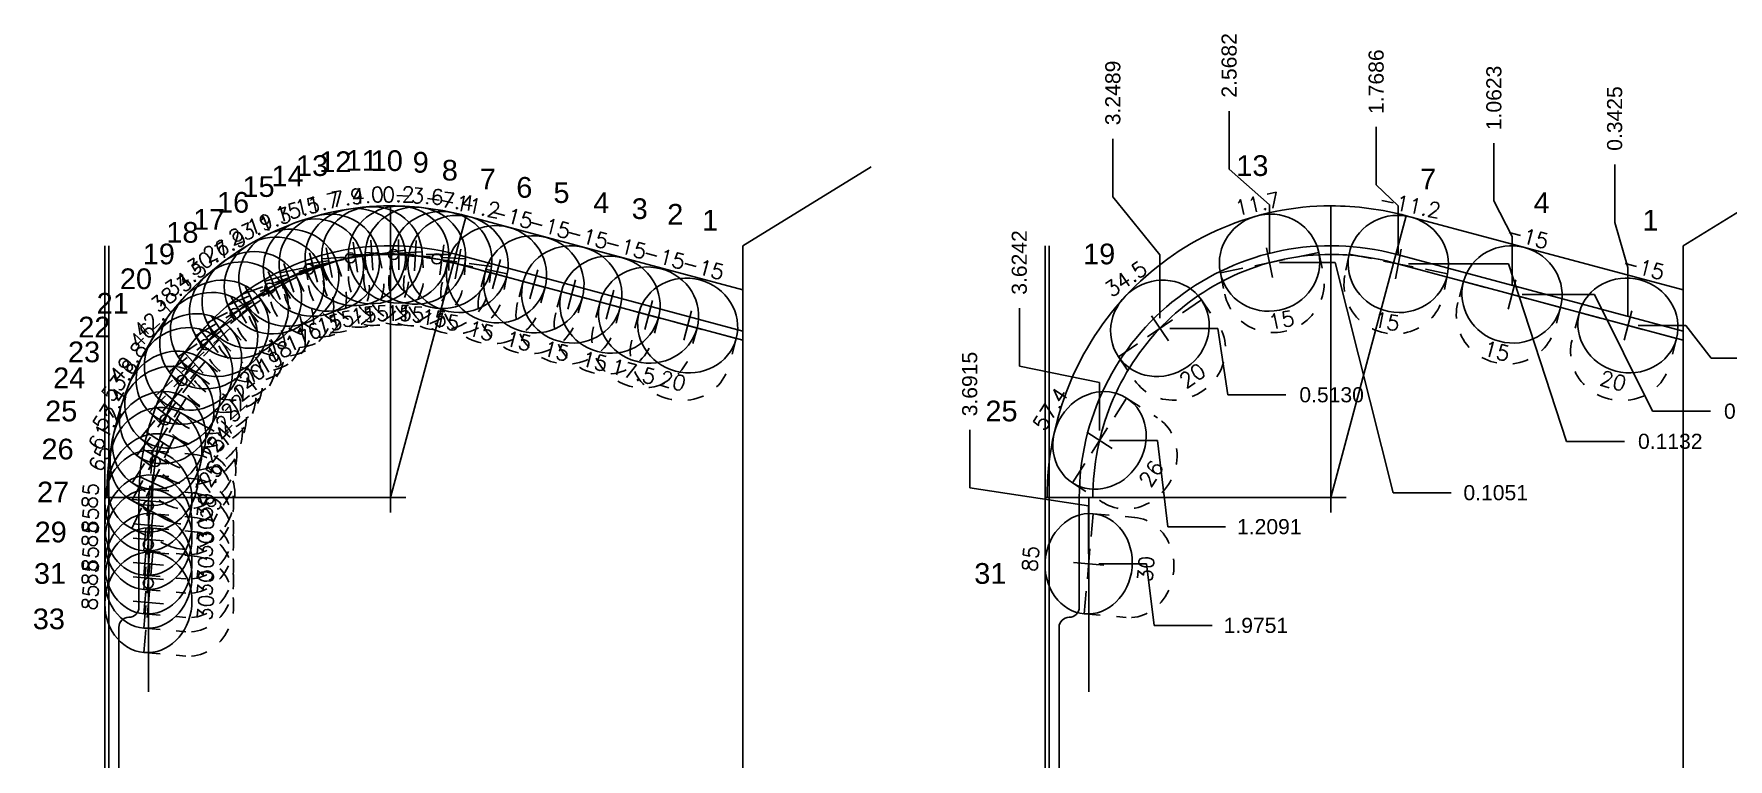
# Model space of a CAD drawing. Header units: inches. Extents: x 90.4 to 145.9, y -21.1 to -7.6.
# Drawn here: x 105.45 to 115.97, y -12.24 to -7.73 of the extents above; entities that cross this region are included whole.
import ezdxf
from ezdxf.enums import TextEntityAlignment as Align

# ---------------------------------------------------------------- set-up
doc = ezdxf.new("R2010")
doc.units = ezdxf.units.IN
doc.header["$MEASUREMENT"] = 0
doc.header["$PDMODE"] = 35
doc.linetypes.add('CENTER2', pattern=[1.125, 0.75, -0.125, 0.125, -0.125])
doc.linetypes.add('HIDDEN2', pattern=[0.1875, 0.125, -0.0625])
doc.layers.get('Defpoints').update_dxf_attribs({"color": 10})
for name, color, linetype, true_color in [('Blade_1', 30, 'Continuous', 0xff7f00), ('Blade_2', 7, 'Continuous', 0xcccc00), ('Blade_3', 7, 'Continuous', 0x00cc00), ('Blade_4', 7, 'Continuous', 0x00cccc), ('Blade_5', 7, 'Continuous', 0x0066cc), ('Blade_6', 7, 'Continuous', 0xc880f5)]:
    doc.layers.add(name, color=color, linetype=linetype, true_color=true_color)
for name, color, linetype in [('CLine', 5, 'CENTER2'), ('Dims', 4, 'Continuous'), ('Title Block', 7, 'Continuous')]:
    doc.layers.add(name, color=color, linetype=linetype)
doc.styles.add('RomanS', font='romans')
doc.styles.get("Standard").update_dxf_attribs({"font": 'arial.ttf'})
doc.dimstyles.get("Standard").update_dxf_attribs({"dimtxt": 0.09375, "dimasz": 0.18, "dimexe": 0.18, "dimexo": 0.0625, "dimgap": 0.09, "dimtad": 0, "dimtih": 1, "dimtoh": 1, "dimdec": 4, "dimzin": 0, "dimdsep": 46, "dimtxsty": 'Standard', "dimcen": 0.09, "dimadec": 4, "dimazin": 0, "dimtfac": 1, "dimtdec": 4, "dimtofl": 0, "dimtmove": 0, "dimatfit": 3, "dimfxl": 1, "dimtolj": 1, "dimtzin": 0, "dimarcsym": 0})

# ---------------------------------------------------------------- blocks, each defined once
blk = doc.blocks.new('*D39')
at = {"layer": 'Defpoints', "color": 0, "transparency": 16777216}
for p in [(115.694, -9.047), (115.351, -9.542), (116.229, -9.746)]:
    blk.add_point(p, dxfattribs=at)
at = {"layer": 'Dims', "color": 0, "lineweight": -2, "transparency": 16777216}
for p, q in [((115.414, -9.542), (115.711, -9.542)), ((115.711, -9.542), (115.869, -9.746)), ((115.869, -9.746), (116.229, -9.746))]:
    blk.add_line(p, q, dxfattribs=at)
at = {"layer": 'Dims', "color": 0, "transparency": 16777216, "insert": (116.514, -9.746), "char_height": 0.0938, "attachment_point": 5}
blk.add_mtext('\\A1;0.4953', dxfattribs=at)
blk = doc.blocks.new('*D40')
at = {"layer": 'Defpoints', "color": 0, "transparency": 16777216}
for p in [(115.694, -9.047), (114.632, -9.349), (115.863, -10.075)]:
    blk.add_point(p, dxfattribs=at)
at = {"layer": 'Dims', "color": 0, "lineweight": -2, "transparency": 16777216}
for p, q in [((114.694, -9.349), (115.143, -9.349)), ((115.143, -9.349), (115.503, -10.075)), ((115.503, -10.075), (115.863, -10.075))]:
    blk.add_line(p, q, dxfattribs=at)
at = {"layer": 'Dims', "color": 0, "transparency": 16777216, "insert": (116.148, -10.075), "char_height": 0.0938, "attachment_point": 5}
blk.add_mtext('\\A1;0.3025', dxfattribs=at)
blk = doc.blocks.new('*D41')
at = {"layer": 'Defpoints', "color": 0, "transparency": 16777216}
for p in [(115.694, -9.047), (113.925, -9.16), (115.33, -10.262)]:
    blk.add_point(p, dxfattribs=at)
at = {"layer": 'Dims', "color": 0, "lineweight": -2, "transparency": 16777216}
for p, q in [((113.988, -9.16), (114.61, -9.16)), ((114.61, -9.16), (114.97, -10.262)), ((114.97, -10.262), (115.33, -10.262))]:
    blk.add_line(p, q, dxfattribs=at)
at = {"layer": 'Dims', "color": 0, "transparency": 16777216, "insert": (115.614, -10.262), "char_height": 0.0938, "attachment_point": 5}
blk.add_mtext('\\A1;0.1132', dxfattribs=at)
blk = doc.blocks.new('*D42')
at = {"layer": 'Defpoints', "color": 0, "transparency": 16777216}
for p in [(115.269, -8.542), (115.694, -9.047), (115.351, -9.542)]:
    blk.add_point(p, dxfattribs=at)
at = {"layer": 'Dims', "color": 0, "lineweight": -2, "transparency": 16777216}
for p, q in [((115.269, -8.902), (115.269, -8.542)), ((115.351, -9.182), (115.269, -8.902)), ((115.351, -9.48), (115.351, -9.182))]:
    blk.add_line(p, q, dxfattribs=at)
at = {"layer": 'Dims', "color": 0, "transparency": 16777216, "insert": (115.269, -8.257), "char_height": 0.0938, "attachment_point": 5, "rotation": 90}
blk.add_mtext('\\A1;0.3425', dxfattribs=at)
blk = doc.blocks.new('*D43')
at = {"layer": 'Defpoints', "color": 0, "transparency": 16777216}
for p in [(114.519, -8.409), (115.694, -9.047), (114.632, -9.349)]:
    blk.add_point(p, dxfattribs=at)
at = {"layer": 'Dims', "color": 0, "lineweight": -2, "transparency": 16777216}
for p, q in [((114.519, -8.769), (114.519, -8.409)), ((114.632, -8.989), (114.519, -8.769)), ((114.632, -9.287), (114.632, -8.989))]:
    blk.add_line(p, q, dxfattribs=at)
at = {"layer": 'Dims', "color": 0, "transparency": 16777216, "insert": (114.519, -8.129), "char_height": 0.0938, "attachment_point": 5, "rotation": 90}
blk.add_mtext('\\A1;1.0623', dxfattribs=at)
blk = doc.blocks.new('*D44')
at = {"layer": 'Defpoints', "color": 0, "transparency": 16777216}
for p in [(113.788, -8.308), (115.694, -9.047), (113.925, -9.16)]:
    blk.add_point(p, dxfattribs=at)
at = {"layer": 'Dims', "color": 0, "lineweight": -2, "transparency": 16777216}
for p, q in [((113.788, -8.668), (113.788, -8.308)), ((113.925, -8.8), (113.788, -8.668)), ((113.925, -9.098), (113.925, -8.8))]:
    blk.add_line(p, q, dxfattribs=at)
at = {"layer": 'Dims', "color": 0, "transparency": 16777216, "insert": (113.788, -8.028), "char_height": 0.0938, "attachment_point": 5, "rotation": 90}
blk.add_mtext('\\A1;1.7686', dxfattribs=at)
blk = doc.blocks.new('*D49')
at = {"layer": 'Defpoints', "color": 0, "transparency": 16777216}
for p in [(112.875, -8.211), (115.694, -9.047), (113.126, -9.152)]:
    blk.add_point(p, dxfattribs=at)
at = {"layer": 'Dims', "color": 0, "lineweight": -2, "transparency": 16777216}
for p, q in [((112.875, -8.571), (112.875, -8.211)), ((113.126, -8.792), (112.875, -8.571)), ((113.126, -9.09), (113.126, -8.792))]:
    blk.add_line(p, q, dxfattribs=at)
at = {"layer": 'Dims', "color": 0, "transparency": 16777216, "insert": (112.875, -7.927), "char_height": 0.0938, "attachment_point": 5, "rotation": 90}
blk.add_mtext('\\A1;2.5682', dxfattribs=at)
blk = doc.blocks.new('*D50')
at = {"layer": 'Defpoints', "color": 0, "transparency": 16777216}
for p in [(115.694, -9.047), (113.126, -9.152), (114.254, -10.581)]:
    blk.add_point(p, dxfattribs=at)
at = {"layer": 'Dims', "color": 0, "lineweight": -2, "transparency": 16777216}
for p, q in [((113.188, -9.152), (113.534, -9.152)), ((113.534, -9.152), (113.894, -10.581)), ((113.894, -10.581), (114.254, -10.581))]:
    blk.add_line(p, q, dxfattribs=at)
at = {"layer": 'Dims', "color": 0, "transparency": 16777216, "insert": (114.53, -10.581), "char_height": 0.0938, "attachment_point": 5}
blk.add_mtext('\\A1;0.1051', dxfattribs=at)
blk = doc.blocks.new('*D54')
at = {"layer": 'Defpoints', "color": 0, "transparency": 16777216}
for p in [(112.153, -8.383), (115.694, -9.047), (112.445, -9.56)]:
    blk.add_point(p, dxfattribs=at)
at = {"layer": 'Dims', "color": 0, "lineweight": -2, "transparency": 16777216}
for p, q in [((112.153, -8.743), (112.153, -8.383)), ((112.445, -9.103), (112.153, -8.743)), ((112.445, -9.497), (112.445, -9.103))]:
    blk.add_line(p, q, dxfattribs=at)
at = {"layer": 'Dims', "color": 0, "transparency": 16777216, "insert": (112.153, -8.098), "char_height": 0.0938, "attachment_point": 5, "rotation": 90}
blk.add_mtext('\\A1;3.2489', dxfattribs=at)
blk = doc.blocks.new('*D55')
at = {"layer": 'Defpoints', "color": 0, "transparency": 16777216}
for p in [(115.694, -9.047), (112.445, -9.56), (113.226, -9.973)]:
    blk.add_point(p, dxfattribs=at)
at = {"layer": 'Dims', "color": 0, "lineweight": -2, "transparency": 16777216}
for p, q in [((112.507, -9.56), (112.805, -9.56)), ((112.805, -9.56), (112.866, -9.973)), ((112.866, -9.973), (113.226, -9.973))]:
    blk.add_line(p, q, dxfattribs=at)
at = {"layer": 'Dims', "color": 0, "transparency": 16777216, "insert": (113.511, -9.973), "char_height": 0.0938, "attachment_point": 5}
blk.add_mtext('\\A1;0.5130', dxfattribs=at)
blk = doc.blocks.new('*D60')
at = {"layer": 'Defpoints', "color": 0, "transparency": 16777216}
for p in [(115.694, -9.047), (111.572, -9.435), (112.07, -10.256)]:
    blk.add_point(p, dxfattribs=at)
at = {"layer": 'Dims', "color": 0, "lineweight": -2, "transparency": 16777216}
for p, q in [((111.572, -9.795), (111.572, -9.435)), ((112.07, -9.896), (111.572, -9.795)), ((112.07, -10.194), (112.07, -9.896))]:
    blk.add_line(p, q, dxfattribs=at)
at = {"layer": 'Dims', "color": 0, "transparency": 16777216, "insert": (111.572, -9.151), "char_height": 0.0938, "attachment_point": 5, "rotation": 90}
blk.add_mtext('\\A1;3.6242', dxfattribs=at)
blk = doc.blocks.new('*D61')
at = {"layer": 'Defpoints', "color": 0, "transparency": 16777216}
for p in [(115.694, -9.047), (112.07, -10.256), (112.853, -10.792)]:
    blk.add_point(p, dxfattribs=at)
at = {"layer": 'Dims', "color": 0, "lineweight": -2, "transparency": 16777216}
for p, q in [((112.132, -10.256), (112.43, -10.256)), ((112.43, -10.256), (112.493, -10.792)), ((112.493, -10.792), (112.853, -10.792))]:
    blk.add_line(p, q, dxfattribs=at)
at = {"layer": 'Dims', "color": 0, "transparency": 16777216, "insert": (113.124, -10.792), "char_height": 0.0938, "attachment_point": 5}
blk.add_mtext('\\A1;1.2091', dxfattribs=at)
blk = doc.blocks.new('*D63')
at = {"layer": 'Defpoints', "color": 0, "transparency": 16777216}
for p in [(115.694, -9.047), (111.264, -10.191), (112.002, -11.022)]:
    blk.add_point(p, dxfattribs=at)
at = {"layer": 'Dims', "color": 0, "lineweight": -2, "transparency": 16777216}
for p, q in [((111.264, -10.551), (111.264, -10.191)), ((112.002, -10.662), (111.264, -10.551)), ((112.002, -10.96), (112.002, -10.662))]:
    blk.add_line(p, q, dxfattribs=at)
at = {"layer": 'Dims', "color": 0, "transparency": 16777216, "insert": (111.264, -9.906), "char_height": 0.0938, "attachment_point": 5, "rotation": 90}
blk.add_mtext('\\A1;3.6915', dxfattribs=at)
blk = doc.blocks.new('*D64')
at = {"layer": 'Defpoints', "color": 0, "transparency": 16777216}
for p in [(115.694, -9.047), (112.002, -11.022), (112.77, -11.405)]:
    blk.add_point(p, dxfattribs=at)
at = {"layer": 'Dims', "color": 0, "lineweight": -2, "transparency": 16777216}
for p, q in [((112.065, -11.022), (112.362, -11.022)), ((112.362, -11.022), (112.41, -11.405)), ((112.41, -11.405), (112.77, -11.405))]:
    blk.add_line(p, q, dxfattribs=at)
at = {"layer": 'Dims', "color": 0, "transparency": 16777216, "insert": (113.041, -11.405), "char_height": 0.0938, "attachment_point": 5}
blk.add_mtext('\\A1;1.9751', dxfattribs=at)
blk = doc.blocks.new('CMark')
at = {"layer": 'CLine'}
for p, q in [((-0.094, 0), (0.094, 0)), ((0, 0.094), (0, -0.094))]:
    blk.add_line(p, q, dxfattribs=at)
blk = doc.blocks.new('1613@20')
for p, q in [((-0.17, 0), (-0.312, 0)), ((0.171, 0), (0.312, 0))]:
    blk.add_line(p, q)
at = {"color": 8, "linetype": 'HIDDEN2', "ltscale": 0.5}
blk.add_line((-0.312, 0), (-0.312, -0.178), dxfattribs=at)
at = {"color": 8, "linetype": 'HIDDEN2', "ltscale": 0.5, "flags": 128}
blk.add_lwpolyline([(0.312, 0), (0.312, -0.178)], dxfattribs=at)
blk.add_ellipse((0, 0), major_axis=(-0.312, 0), ratio=0.939693, start_param=-3.141592653589793, end_param=3.141592653589793)
at = {"color": 8, "linetype": 'HIDDEN2', "ltscale": 0.5}
blk.add_ellipse((0, -0.178), major_axis=(-0.312, 0), ratio=0.939693, start_param=0, end_param=3.141593, dxfattribs=at)
blk.add_blockref('CMark', (0, 0))
at = {"style": 'RomanS'}
blk.add_text('20', height=0.094, dxfattribs=at).set_placement((0, -0.356), align=Align.MIDDLE_CENTER)
blk.add_attdef('ANG', text='', height=0.094, dxfattribs=at).set_placement((0, 0.298), align=Align.BOTTOM_CENTER)
blk = doc.blocks.new('1613@15')
for p, q in [((-0.17, 0), (-0.312, 0)), ((0.171, 0), (0.312, 0))]:
    blk.add_line(p, q)
at = {"color": 8, "linetype": 'HIDDEN2', "ltscale": 0.5}
blk.add_line((-0.312, 0), (-0.312, -0.135), dxfattribs=at)
at = {"color": 8, "linetype": 'HIDDEN2', "ltscale": 0.5, "flags": 128}
blk.add_lwpolyline([(0.312, 0), (0.312, -0.135)], dxfattribs=at)
blk.add_ellipse((0, 0), major_axis=(-0.312, 0), ratio=0.965926, start_param=-3.141592653589793, end_param=3.141592653589793)
at = {"color": 8, "linetype": 'HIDDEN2', "ltscale": 0.5}
blk.add_ellipse((0, -0.135), major_axis=(-0.312, 0), ratio=0.965926, start_param=0, end_param=3.141593, dxfattribs=at)
blk.add_blockref('CMark', (0, 0))
at = {"style": 'RomanS'}
blk.add_text('15', height=0.094, dxfattribs=at).set_placement((0, -0.364), align=Align.MIDDLE_CENTER)
blk.add_attdef('ANG', text='', height=0.094, dxfattribs=at).set_placement((0, 0.298), align=Align.BOTTOM_CENTER)
blk = doc.blocks.new('1613@17.5')
for p, q in [((-0.17, 0), (-0.312, 0)), ((0.171, 0), (0.312, 0))]:
    blk.add_line(p, q)
at = {"color": 8, "linetype": 'HIDDEN2', "ltscale": 0.5}
blk.add_line((-0.312, 0), (-0.312, -0.159), dxfattribs=at)
at = {"color": 8, "linetype": 'HIDDEN2', "ltscale": 0.5, "flags": 128}
blk.add_lwpolyline([(0.312, 0), (0.312, -0.159)], dxfattribs=at)
at = {"extrusion": (0, 0, -1)}
blk.add_ellipse((0, 0), major_axis=(-0.312, 0), ratio=0.953717, start_param=-3.141592653589793, end_param=3.141592653589793, dxfattribs=at)
at = {"color": 8, "linetype": 'HIDDEN2', "ltscale": 0.5}
blk.add_ellipse((0, -0.159), major_axis=(0.312, 0), ratio=0.953717, start_param=3.141593, end_param=6.283185, dxfattribs=at)
blk.add_blockref('CMark', (0, 0))
at = {"style": 'RomanS'}
blk.add_text('17.5', height=0.094, dxfattribs=at).set_placement((0, -0.364), align=Align.MIDDLE_CENTER)
blk.add_attdef('ANG', text='', height=0.094, dxfattribs=at).set_placement((0, 0.298), align=Align.BOTTOM_CENTER)
blk = doc.blocks.new('1613@26')
for p, q in [((-0.17, 0), (-0.313, 0)), ((0.171, 0), (0.312, 0))]:
    blk.add_line(p, q)
at = {"color": 8, "linetype": 'HIDDEN2', "ltscale": 0.5}
blk.add_line((-0.313, 0), (-0.313, -0.228), dxfattribs=at)
at = {"color": 8, "linetype": 'HIDDEN2', "ltscale": 0.5, "flags": 128}
blk.add_lwpolyline([(0.312, 0), (0.312, -0.228)], dxfattribs=at)
blk.add_ellipse((0, 0), major_axis=(-0.312, 0), ratio=0.898784, start_param=3.141593, end_param=9.424778)
at = {"color": 8, "linetype": 'HIDDEN2', "ltscale": 0.5}
blk.add_ellipse((0, -0.228), major_axis=(-0.312, 0), ratio=0.898784, start_param=0, end_param=3.141593, dxfattribs=at)
blk.add_blockref('CMark', (0, 0))
at = {"style": 'RomanS'}
blk.add_text('26', height=0.094, dxfattribs=at).set_placement((0, -0.381), align=Align.MIDDLE_CENTER)
blk.add_attdef('ANG', text='', height=0.094, dxfattribs=at).set_placement((0, 0.287), align=Align.BOTTOM_CENTER)
blk = doc.blocks.new('1613@30')
for p, q in [((-0.17, 0), (-0.312, 0)), ((0.171, 0), (0.312, 0))]:
    blk.add_line(p, q)
at = {"color": 8, "linetype": 'HIDDEN2', "ltscale": 0.5}
blk.add_line((-0.312, 0), (-0.312, -0.26), dxfattribs=at)
at = {"color": 8, "linetype": 'HIDDEN2', "ltscale": 0.5, "flags": 128}
blk.add_lwpolyline([(0.312, 0), (0.312, -0.26)], dxfattribs=at)
at = {"extrusion": (0, 0, -1)}
blk.add_ellipse((0, 0), major_axis=(-0.312, 0), ratio=0.866025, start_param=-3.141592653589793, end_param=3.141592653589793, dxfattribs=at)
at = {"color": 8, "linetype": 'HIDDEN2', "ltscale": 0.5, "extrusion": (0, 0, -1)}
blk.add_ellipse((0, -0.26), major_axis=(-0.312, 0), ratio=0.866025, start_param=3.068877, end_param=6.355901, dxfattribs=at)
blk.add_blockref('CMark', (0, 0))
at = {"style": 'RomanS'}
blk.add_text('30', height=0.094, dxfattribs=at).set_placement((0, -0.356), align=Align.MIDDLE_CENTER)
blk.add_attdef('ANG', text='', height=0.094, dxfattribs=at).set_placement((0, 0.287), align=Align.BOTTOM_CENTER)
blk = doc.blocks.new('1613@29')
for p, q in [((-0.17, 0), (-0.313, 0)), ((0.171, 0), (0.312, 0))]:
    blk.add_line(p, q)
at = {"color": 8, "linetype": 'HIDDEN2', "ltscale": 0.5}
blk.add_line((-0.313, 0), (-0.313, -0.252), dxfattribs=at)
at = {"color": 8, "linetype": 'HIDDEN2', "ltscale": 0.5, "flags": 128}
blk.add_lwpolyline([(0.312, 0), (0.312, -0.252)], dxfattribs=at)
blk.add_ellipse((0, 0), major_axis=(-0.312, 0), ratio=0.874624, start_param=3.141593, end_param=9.424778)
at = {"color": 8, "linetype": 'HIDDEN2', "ltscale": 0.5}
blk.add_ellipse((0, -0.252), major_axis=(-0.312, 0), ratio=0.874624, start_param=0, end_param=3.141593, dxfattribs=at)
blk.add_blockref('CMark', (0, 0))
at = {"style": 'RomanS'}
blk.add_text('29', height=0.094, dxfattribs=at).set_placement((0.006, -0.395), align=Align.MIDDLE_CENTER)
blk.add_attdef('ANG', text='', height=0.094, dxfattribs=at).set_placement((0, 0.287), align=Align.BOTTOM_CENTER)
blk = doc.blocks.new('1613@16')
for p, q in [((-0.17, 0), (-0.312, 0)), ((0.171, 0), (0.312, 0))]:
    blk.add_line(p, q)
at = {"color": 8, "linetype": 'HIDDEN2', "ltscale": 0.5}
blk.add_line((-0.312, 0), (-0.312, -0.143), dxfattribs=at)
at = {"color": 8, "linetype": 'HIDDEN2', "ltscale": 0.5, "flags": 128}
blk.add_lwpolyline([(0.312, 0), (0.312, -0.143)], dxfattribs=at)
at = {"extrusion": (0, 0, -1)}
blk.add_ellipse((0, 0), major_axis=(-0.312, 0), ratio=0.961248, start_param=-3.141592653589793, end_param=3.141592653589793, dxfattribs=at)
at = {"color": 8, "linetype": 'HIDDEN2', "ltscale": 0.5}
blk.add_ellipse((0, -0.143), major_axis=(0.312, 0), ratio=0.953717, start_param=3.141593, end_param=6.283185, dxfattribs=at)
blk.add_blockref('CMark', (0, 0))
at = {"style": 'RomanS'}
blk.add_text('16', height=0.094, dxfattribs=at).set_placement((0, -0.364), align=Align.MIDDLE_CENTER)
blk.add_attdef('ANG', text='', height=0.094, dxfattribs=at).set_placement((0, 0.298), align=Align.BOTTOM_CENTER)
blk = doc.blocks.new('1613@17')
for p, q in [((-0.17, 0), (-0.313, 0)), ((0.171, 0), (0.312, 0))]:
    blk.add_line(p, q)
at = {"color": 8, "linetype": 'HIDDEN2', "ltscale": 0.5}
blk.add_line((-0.313, 0), (-0.313, -0.152), dxfattribs=at)
at = {"color": 8, "linetype": 'HIDDEN2', "ltscale": 0.5, "flags": 128}
blk.add_lwpolyline([(0.312, 0), (0.312, -0.152)], dxfattribs=at)
blk.add_ellipse((0, 0), major_axis=(-0.312, 0), ratio=0.95632, start_param=3.141593, end_param=9.424778)
at = {"color": 8, "linetype": 'HIDDEN2', "ltscale": 0.5}
blk.add_ellipse((0, -0.152), major_axis=(-0.312, 0), ratio=0.95632, start_param=0, end_param=3.141593, dxfattribs=at)
blk.add_blockref('CMark', (0, 0))
at = {"style": 'RomanS'}
blk.add_text('17', height=0.094, dxfattribs=at).set_placement((0.001, -0.373), align=Align.MIDDLE_CENTER)
blk.add_attdef('ANG', text='', height=0.094, dxfattribs=at).set_placement((0, 0.298), align=Align.BOTTOM_CENTER)
blk = doc.blocks.new('1613@18')
for p, q in [((-0.17, 0), (-0.312, 0)), ((0.171, 0), (0.312, 0))]:
    blk.add_line(p, q)
at = {"color": 8, "linetype": 'HIDDEN2', "ltscale": 0.5}
blk.add_line((-0.312, 0), (-0.312, -0.159), dxfattribs=at)
at = {"color": 8, "linetype": 'HIDDEN2', "ltscale": 0.5, "flags": 128}
blk.add_lwpolyline([(0.312, 0), (0.312, -0.159)], dxfattribs=at)
at = {"extrusion": (0, 0, -1)}
blk.add_ellipse((0, 0), major_axis=(-0.312, 0), ratio=0.95104, start_param=-3.141592653589793, end_param=3.141592653589793, dxfattribs=at)
at = {"color": 8, "linetype": 'HIDDEN2', "ltscale": 0.5}
blk.add_ellipse((0, -0.161), major_axis=(0.312, 0), ratio=0.953717, start_param=3.141593, end_param=6.283185, dxfattribs=at)
blk.add_blockref('CMark', (0, 0))
at = {"style": 'RomanS'}
blk.add_text('18', height=0.094, dxfattribs=at).set_placement((0, -0.364), align=Align.MIDDLE_CENTER)
blk.add_attdef('ANG', text='', height=0.094, dxfattribs=at).set_placement((0, 0.298), align=Align.BOTTOM_CENTER)
blk = doc.blocks.new('1613@19')
for p, q in [((-0.17, 0), (-0.313, 0)), ((0.171, 0), (0.312, 0))]:
    blk.add_line(p, q)
at = {"color": 8, "linetype": 'HIDDEN2', "ltscale": 0.5}
blk.add_line((-0.313, 0), (-0.313, -0.169), dxfattribs=at)
at = {"color": 8, "linetype": 'HIDDEN2', "ltscale": 0.5, "flags": 128}
blk.add_lwpolyline([(0.312, 0), (0.312, -0.169)], dxfattribs=at)
at = {"extrusion": (0, 0, -1)}
blk.add_ellipse((0, 0), major_axis=(-0.312, 0), ratio=0.945519, start_param=3.141593, end_param=9.424778, dxfattribs=at)
at = {"color": 8, "linetype": 'HIDDEN2', "ltscale": 0.5}
blk.add_ellipse((0, -0.169), major_axis=(0.312, 0), ratio=0.945519, start_param=3.141593, end_param=6.283185, dxfattribs=at)
blk.add_blockref('CMark', (0, 0))
at = {"style": 'RomanS'}
blk.add_text('19', height=0.094, dxfattribs=at).set_placement((0, -0.379), align=Align.MIDDLE_CENTER)
blk.add_attdef('ANG', text='', height=0.094, dxfattribs=at).set_placement((0, 0.298), align=Align.BOTTOM_CENTER)
blk = doc.blocks.new('1613@21')
for p, q in [((-0.17, 0), (-0.313, 0)), ((0.171, 0), (0.312, 0))]:
    blk.add_line(p, q)
at = {"color": 8, "linetype": 'HIDDEN2', "ltscale": 0.5}
blk.add_line((-0.313, 0), (-0.313, -0.186), dxfattribs=at)
at = {"color": 8, "linetype": 'HIDDEN2', "ltscale": 0.5, "flags": 128}
blk.add_lwpolyline([(0.312, 0), (0.312, -0.186)], dxfattribs=at)
blk.add_ellipse((0, 0), major_axis=(-0.312, 0), ratio=0.933568, start_param=3.141593, end_param=9.424778)
at = {"color": 8, "linetype": 'HIDDEN2', "ltscale": 0.5}
blk.add_ellipse((0, -0.186), major_axis=(-0.312, 0), ratio=0.933568, start_param=0, end_param=3.141593, dxfattribs=at)
blk.add_blockref('CMark', (0, 0))
at = {"style": 'RomanS'}
blk.add_text('21', height=0.094, dxfattribs=at).set_placement((0, -0.377), align=Align.MIDDLE_CENTER)
blk.add_attdef('ANG', text='', height=0.094, dxfattribs=at).set_placement((0, 0.298), align=Align.BOTTOM_CENTER)
blk = doc.blocks.new('1613@22')
for p, q in [((-0.17, 0), (-0.313, 0)), ((0.171, 0), (0.312, 0))]:
    blk.add_line(p, q)
at = {"color": 8, "linetype": 'HIDDEN2', "ltscale": 0.5}
blk.add_line((-0.313, 0), (-0.313, -0.195), dxfattribs=at)
at = {"color": 8, "linetype": 'HIDDEN2', "ltscale": 0.5, "flags": 128}
blk.add_lwpolyline([(0.312, 0), (0.312, -0.195)], dxfattribs=at)
blk.add_ellipse((0, 0), major_axis=(-0.312, 0), ratio=0.927168, start_param=3.141593, end_param=9.424778)
at = {"color": 8, "linetype": 'HIDDEN2', "ltscale": 0.5}
blk.add_ellipse((0, -0.195), major_axis=(-0.312, 0), ratio=0.927168, start_param=0, end_param=3.141593, dxfattribs=at)
blk.add_blockref('CMark', (0, 0))
at = {"style": 'RomanS'}
blk.add_text('22', height=0.094, dxfattribs=at).set_placement((0.003, -0.376), align=Align.MIDDLE_CENTER)
blk.add_attdef('ANG', text='', height=0.094, dxfattribs=at).set_placement((0, 0.287), align=Align.BOTTOM_CENTER)
blk = doc.blocks.new('1613@23')
for p, q in [((-0.17, 0), (-0.313, 0)), ((0.171, 0), (0.312, 0))]:
    blk.add_line(p, q)
at = {"color": 8, "linetype": 'HIDDEN2', "ltscale": 0.5}
blk.add_line((-0.313, 0), (-0.313, -0.203), dxfattribs=at)
at = {"color": 8, "linetype": 'HIDDEN2', "ltscale": 0.5, "flags": 128}
blk.add_lwpolyline([(0.312, 0), (0.312, -0.203)], dxfattribs=at)
blk.add_ellipse((0, 0), major_axis=(-0.312, 0), ratio=0.920512, start_param=3.141593, end_param=9.424778)
at = {"color": 8, "linetype": 'HIDDEN2', "ltscale": 0.5}
blk.add_ellipse((0, -0.203), major_axis=(-0.312, 0), ratio=0.920512, start_param=0, end_param=3.141593, dxfattribs=at)
blk.add_blockref('CMark', (0, 0))
at = {"style": 'RomanS'}
blk.add_text('23', height=0.094, dxfattribs=at).set_placement((-0.001, -0.379), align=Align.MIDDLE_CENTER)
blk.add_attdef('ANG', text='', height=0.094, dxfattribs=at).set_placement((0, 0.287), align=Align.BOTTOM_CENTER)
blk = doc.blocks.new('1613@24')
for p, q in [((-0.17, 0), (-0.313, 0)), ((0.171, 0), (0.312, 0))]:
    blk.add_line(p, q)
at = {"color": 8, "linetype": 'HIDDEN2', "ltscale": 0.5}
blk.add_line((-0.313, 0), (-0.313, -0.212), dxfattribs=at)
at = {"color": 8, "linetype": 'HIDDEN2', "ltscale": 0.5, "flags": 128}
blk.add_lwpolyline([(0.312, 0), (0.312, -0.212)], dxfattribs=at)
blk.add_ellipse((0, 0), major_axis=(-0.312, 0), ratio=0.913536, start_param=3.141593, end_param=9.424778)
at = {"color": 8, "linetype": 'HIDDEN2', "ltscale": 0.5}
blk.add_ellipse((0, -0.212), major_axis=(-0.312, 0), ratio=0.910656, start_param=0, end_param=3.141593, dxfattribs=at)
blk.add_blockref('CMark', (0, 0))
at = {"style": 'RomanS'}
blk.add_text('24', height=0.094, dxfattribs=at).set_placement((0, -0.376), align=Align.MIDDLE_CENTER)
blk.add_attdef('ANG', text='', height=0.094, dxfattribs=at).set_placement((0, 0.287), align=Align.BOTTOM_CENTER)
blk = doc.blocks.new('1613@25')
for p, q in [((-0.17, 0), (-0.312, 0)), ((0.171, 0), (0.312, 0))]:
    blk.add_line(p, q)
at = {"color": 8, "linetype": 'HIDDEN2', "ltscale": 0.5}
blk.add_line((-0.312, 0), (-0.312, -0.22), dxfattribs=at)
at = {"color": 8, "linetype": 'HIDDEN2', "ltscale": 0.5, "flags": 128}
blk.add_lwpolyline([(0.312, 0), (0.312, -0.22)], dxfattribs=at)
blk.add_ellipse((0, 0), major_axis=(-0.312, 0), ratio=0.906308, start_param=-3.141592653589793, end_param=3.141592653589793)
at = {"color": 8, "linetype": 'HIDDEN2', "ltscale": 0.5}
blk.add_ellipse((0, -0.22), major_axis=(-0.312, 0), ratio=0.906308, start_param=0, end_param=3.141593, dxfattribs=at)
blk.add_blockref('CMark', (0, 0))
at = {"style": 'RomanS'}
blk.add_text('25', height=0.094, dxfattribs=at).set_placement((0, -0.356), align=Align.MIDDLE_CENTER)
blk.add_attdef('ANG', text='', height=0.094, dxfattribs=at).set_placement((0, 0.287), align=Align.BOTTOM_CENTER)
blk = doc.blocks.new('1613@27.5')
for p, q in [((-0.17, 0), (-0.312, 0)), ((-0.312, -0.24), (-0.312, 0)), ((0.171, 0), (0.312, 0)), ((0.312, -0.24), (0.312, 0))]:
    blk.add_line(p, q)
blk.add_ellipse((0, 0), major_axis=(-0.312, 0), ratio=0.88704, start_param=3.141593, end_param=9.424778)
at = {"color": 8, "linetype": 'HIDDEN2', "ltscale": 0.5}
blk.add_ellipse((0, -0.24), major_axis=(-0.312, 0), ratio=0.88704, start_param=0, end_param=3.141593, dxfattribs=at)
blk.add_blockref('CMark', (0, 0))
at = {"style": 'RomanS'}
blk.add_text('27.5', height=0.094, dxfattribs=at).set_placement((0, -0.356), align=Align.MIDDLE_CENTER)
blk.add_attdef('ANG', text='', height=0.094, dxfattribs=at).set_placement((0, 0.287), align=Align.BOTTOM_CENTER)

msp = doc.modelspace()

# ---------------------------------------------------------------- linework, layer by layer
for p, q in [((107.6672, -10.60946), (107.6672, -8.79928)), ((113.50641, -10.60946), (113.50641, -8.79928)), ((107.6672, -10.60946), (108.13571, -8.86096)), ((108.13571, -8.86096), (109.8547, -9.32156)), ((113.50641, -10.60946), (113.97492, -8.86096)), ((113.97492, -8.86096), (115.69391, -9.32156)), ((105.8922, -9.04696), (105.8922, -17.54696)), ((105.9172, -9.04696), (105.9172, -17.54696)), ((109.8547, -9.04696), (109.8547, -17.54696)), ((111.73141, -9.04696), (111.73141, -17.54696)), ((111.75641, -9.04696), (111.75641, -17.54696)), ((115.69391, -9.04696), (115.69391, -17.54696)), ((108.07161, -9.1002), (109.8547, -9.57798)), ((113.91082, -9.1002), (115.69391, -9.57798)), ((107.6672, -10.60946), (105.8972, -10.60946)), ((106.1047, -11.29178), (106.1047, -10.60946)), ((113.50641, -10.60946), (111.73641, -10.60946)), ((111.94391, -11.29178), (111.94391, -10.60946)), ((105.9797, -16.35428), (105.9797, -11.41678)), ((111.81891, -16.35428), (111.81891, -11.41678))]:
    msp.add_line(p, q)
at = {"color": 1}
for p, q in [((108.05759, -9.15252), (109.8547, -9.63406)), ((113.8968, -9.15252), (115.69391, -9.63406)), ((106.16318, -11.81695), (106.16318, -10.60946)), ((112.00239, -11.81695), (112.00239, -10.60946)), ((106.16318, -10.77206), (106.16318, -11.81695)), ((112.00239, -10.77206), (112.00239, -11.81695))]:
    msp.add_line(p, q, dxfattribs=at)
for centre in [(107.41781, -9.12276), (107.68606, -9.10125), (107.95448, -9.12874), (107.15871, -9.19322), (106.9175, -9.30961), (106.70191, -9.46733), (106.37198, -9.88311), (106.26672, -10.12777), (106.20549, -10.38699), (106.16318, -10.66205), (106.16318, -10.90205), (106.16318, -11.14205)]:
    msp.add_circle(centre, 0.03125, dxfattribs=at)
for centre, radius, start, end in [((107.6672, -10.60946), 1.81018, 75, 90), ((113.50641, -10.60946), 1.81018, 75, 90), ((107.6672, -10.60946), 1.5625, 75, 180), ((113.50641, -10.60946), 1.5625, 75, 180), ((106.0422, -11.41678), 0.0625, 90, 180), ((106.0422, -11.29178), 0.0625, 270, 0), ((111.88141, -11.41678), 0.0625, 90, 180), ((111.88141, -11.29178), 0.0625, 270, 0)]:
    msp.add_arc(centre, radius, start, end)
for centre, radius, start, end in [((107.6672, -10.60946), 1.50833, 75, 90), ((113.50641, -10.60946), 1.50833, 75, 90), ((106.51838, -9.66062), 0.03125, 50.992956, 308.3)]:
    msp.add_arc(centre, radius, start, end, dxfattribs=at)
for centre in [(107.6672, -10.60946), (113.50641, -10.60946)]:
    msp.add_ellipse(centre, major_axis=(0, 1.81018), ratio=0.97338215, start_param=0, end_param=1.57079864)
for centre in [(107.6672, -10.60946), (113.50641, -10.60946)]:
    msp.add_ellipse(centre, major_axis=(0, -1.50833), ratio=0.97980284, start_param=3.14159265, end_param=4.71238898, dxfattribs=at)
at = {"layer": 'Blade_3'}
msp.add_line((106.18933, -10.51982), (106.18933, -10.60946), dxfattribs=at)
at = {"layer": 'Title Block'}
for p, q in [((109.8547, -9.04696), (110.65269, -8.55658)), ((115.69391, -9.04696), (116.4919, -8.55658))]:
    msp.add_line(p, q, dxfattribs=at)

# ---------------------------------------------------------------- block references
for p in [(107.6672, -10.60946), (113.50641, -10.60946)]:
    msp.add_blockref('CMark', p)
at = {"layer": 'Blade_1'}
for name, p, rotation, values in [('1613@15', (107.28653, -9.15202), 11.7, {'ANG': '11.7'}), ('1613@15', (113.12575, -9.15202), 11.7, {'ANG': '11.7'}), ('1613@15', (108.79237, -9.34941), 345, {'ANG': '-15'}), ('1613@15', (114.63158, -9.34941), 345, {'ANG': '-15'}), ('1613@20', (109.51218, -9.54228), 345, {'ANG': '-15'}), ('1613@20', (115.35139, -9.54228), 345, {'ANG': '-15'}), ('1613@26', (106.23047, -10.25605), 57.40000000000001, {'ANG': '57.4'}), ('1613@26', (112.06968, -10.25605), 57.40000000000001, {'ANG': '57.4'})]:
    msp.add_blockref(name, p, dxfattribs=dict(at, rotation=rotation)).add_auto_attribs(values)
at = {"layer": 'Blade_1', "color": 1}
for name, p, rotation, values in [('1613@15', (108.08609, -9.16016), 348.8, {'ANG': '-11.2'}), ('1613@15', (113.9253, -9.16016), 348.8, {'ANG': '-11.2'}), ('1613@20', (106.60576, -9.55995), 34.50000000000001, {'ANG': '34.5'}), ('1613@20', (112.44497, -9.55995), 34.50000000000001, {'ANG': '34.5'}), ('1613@30', (106.16318, -11.02205), 85, {'ANG': '85'}), ('1613@30', (112.00239, -11.02205), 85, {'ANG': '85'})]:
    msp.add_blockref(name, p, dxfattribs=dict(at, rotation=rotation)).add_auto_attribs(values)
at = {"layer": 'Blade_2', "rotation": 7.9}
msp.add_blockref('1613@15', (107.44865, -9.11771), dxfattribs=at).add_auto_attribs({'ANG': '7.9'})
at = {"layer": 'Blade_2', "color": 1}
for name, p, rotation, values in [('1613@19', (106.72558, -9.44693), 30.7, {'ANG': '30.7'}), ('1613@25', (106.27682, -10.0982), 53.59999999999999, {'ANG': '53.6'}), ('1613@30', (106.16318, -10.8708), 85, {'ANG': '85'})]:
    msp.add_blockref(name, p, dxfattribs=dict(at, rotation=rotation)).add_auto_attribs(values)
at = {"layer": 'Blade_3', "color": 1}
for name, p, rotation, values in [('1613@15', (107.82084, -9.10897), 356.4, {'ANG': '-3.6'}), ('1613@16', (107.03539, -9.24591), 19.3, {'ANG': '19.3'}), ('1613@15', (108.55746, -9.28646), 345, {'ANG': '-15'}), ('1613@22', (106.44027, -9.76863), 42.1, {'ANG': '42.1'}), ('1613@29', (106.19196, -10.5196), 65, {'ANG': '65'}), ('1613@30', (106.16318, -11.26205), 85, {'ANG': '85'})]:
    msp.add_blockref(name, p, dxfattribs=dict(at, rotation=rotation)).add_auto_attribs(values)
at = {"layer": 'Blade_3', "rotation": 345}
msp.add_blockref('1613@17.5', (109.26973, -9.47732), dxfattribs=at).add_auto_attribs({'ANG': '-15'})
at = {"layer": 'Blade_4', "color": 1}
for name, p, rotation, values in [('1613@15', (107.9851, -9.13501), 352.6, {'ANG': '-7.4'}), ('1613@21', (106.53805, -9.63633), 38.3, {'ANG': '38.3'}), ('1613@27.5', (106.21033, -10.35611), 61.20000000000001, {'ANG': '61.2'}), ('1613@30', (106.16318, -11.1108), 85, {'ANG': '85'})]:
    msp.add_blockref(name, p, dxfattribs=dict(at, rotation=rotation)).add_auto_attribs(values)
at = {"layer": 'Blade_4', "rotation": 15.5}
msp.add_blockref('1613@15', (107.18809, -9.18259), dxfattribs=at).add_auto_attribs({'ANG': '15.5'})
at = {"layer": 'Blade_5', "color": 1}
for name, p, rotation, values in [('1613@15', (107.55134, -9.10577), 4, {'ANG': '4.0'}), ('1613@15', (108.32506, -9.22419), 345, {'ANG': '-15'}), ('1613@18', (106.80606, -9.38365), 26.9, {'ANG': '26.9'}), ('1613@24', (106.31399, -10.00314), 49.79999999999999, {'ANG': '49.8'}), ('1613@30', (106.16318, -10.78205), 85, {'ANG': '85'})]:
    msp.add_blockref(name, p, dxfattribs=dict(at, rotation=rotation)).add_auto_attribs(values)
at = {"layer": 'Blade_5', "rotation": 345}
msp.add_blockref('1613@15', (109.02979, -9.41303), dxfattribs=at).add_auto_attribs({'ANG': '-15'})
at = {"layer": 'Blade_6', "color": 1}
for name, p, rotation, values in [('1613@15', (107.7173, -9.10196), 0.2, {'ANG': '0.2'}), ('1613@17', (106.94446, -9.2938), 23.09999999999999, {'ANG': '23.1'}), ('1613@23', (106.38707, -9.85575), 46, {'ANG': '46'}), ('1613@30', (106.16318, -10.6308), 85, {'ANG': '85'})]:
    msp.add_blockref(name, p, dxfattribs=dict(at, rotation=rotation)).add_auto_attribs(values)

# ---------------------------------------------------------------- texts
at = {"layer": 'Blade_1'}
for s, height, p in [('13', 0.128574, (107.07984, -8.61361)), ('13', 0.128574, (112.91905, -8.61361)), ('7', 0.12857, (108.22121, -8.6976)), ('7', 0.12857, (114.06043, -8.6976)), ('4', 0.12857, (108.92574, -8.84455)), ('4', 0.12857, (114.76495, -8.84455)), ('1', 0.12857, (109.60167, -8.95271)), ('1', 0.12857, (115.44089, -8.95271)), ('19', 0.128574, (106.12845, -9.16229)), ('19', 0.128574, (111.96766, -9.16229)), ('25', 0.128574, (105.52199, -10.13739)), ('25', 0.128574, (111.3612, -10.13739)), ('31', 0.128574, (105.45279, -11.14627)), ('31', 0.128574, (111.292, -11.14627))]:
    msp.add_text(s, height=height, dxfattribs=at).set_placement(p)
at = {"layer": 'Blade_2'}
for s, p in [('12', (107.224, -8.5896)), ('18', (106.27462, -9.02824)), ('24', (105.57207, -9.93165))]:
    msp.add_text(s, height=0.128574, dxfattribs=at).set_placement(p)
at = {"layer": 'Blade_3'}
for s, height, p in [('9', 0.12857, (107.80482, -8.59328)), ('15', 0.128574, (106.74746, -8.74366)), ('5', 0.12857, (108.67864, -8.78128)), ('2', 0.12857, (109.38521, -8.91598)), ('21', 0.128574, (105.84212, -9.46841)), ('27', 0.128574, (105.47191, -10.64062)), ('33', 0.128574, (105.44549, -11.42843))]:
    msp.add_text(s, height=height, dxfattribs=at).set_placement(p)
at = {"layer": 'Blade_4'}
for s, height, p in [('8', 0.12857, (107.9854, -8.64209)), ('14', 0.128574, (106.92766, -8.67763)), ('20', 0.128574, (105.98629, -9.31636)), ('26', 0.128574, (105.49973, -10.37372))]:
    msp.add_text(s, height=height, dxfattribs=at).set_placement(p)
at = {"layer": 'Blade_5'}
for s, height, p in [('11', 0.128574, (107.38819, -8.5816)), ('6', 0.12857, (108.44789, -8.74862)), ('17', 0.128574, (106.44111, -8.94774)), ('3', 0.12857, (109.16466, -8.88128)), ('23', 0.128574, (105.66389, -9.7704)), ('29', 0.128574, (105.45687, -10.88912))]:
    msp.add_text(s, height=height, dxfattribs=at).set_placement(p)
at = {"layer": 'Blade_6'}
for s, p in [('10', (107.54385, -8.5829)), ('16', (106.58928, -8.8417)), ('22', (105.72799, -9.61647))]:
    msp.add_text(s, height=0.128574, dxfattribs=at).set_placement(p)

# ---------------------------------------------------------------- dimensions: what is measured, and where the dimension line sits
at = {"layer": 'Dims'}
for feature_location, offset, dtype, origin, picture, middle in [((113.12575, -9.15202), (-0.25103, 0.94053), 1, (115.69391, -9.04696), '*D49', (112.87472, -7.92658)), ((113.9253, -9.16016), (-0.13727, 0.85217), 1, (115.69391, -9.04696), '*D44', (113.78803, -8.02784)), ((112.44497, -9.55995), (-0.2916, 1.17719), 1, (115.69391, -9.04696), '*D54', (112.15337, -8.09809)), ((114.63158, -9.34941), (-0.11257, 0.94061), 1, (115.69391, -9.04696), '*D43', (114.51901, -8.12861)), ((115.35139, -9.54228), (-0.08205, 1.00033), 1, (115.69391, -9.04696), '*D42', (115.26934, -8.257)), ((112.00239, -11.02205), (-0.73837, 0.83116), 1, (115.69391, -9.04696), '*D63', (111.26402, -9.90598)), ((112.06968, -10.25605), (-0.49769, 0.82138), 1, (115.69391, -9.04696), '*D60', (111.572, -9.15058)), ((112.00239, -11.02205), (0.76768, -0.38294), 0, (115.69391, -9.04696), '*D64', (113.04121, -11.40499)), ((112.06968, -10.25605), (0.78342, -0.5355), 0, (115.69391, -9.04696), '*D61', (113.12425, -10.79154)), ((112.44497, -9.55995), (0.78127, -0.41265), 0, (115.69391, -9.04696), '*D55', (113.51068, -9.97259)), ((113.12575, -9.15202), (1.12822, -1.42873), 0, (115.69391, -9.04696), '*D50', (114.52952, -10.58076)), ((113.9253, -9.16016), (1.40456, -1.102), 0, (115.69391, -9.04696), '*D41', (115.61398, -10.26216)), ((114.6315838, -9.3494098), (1.2314216, -0.7258341), 0, (115.6939143, -9.0469596), '*D40', (116.1479556, -10.0752439)), ((115.35139, -9.54228), (0.87761, -0.20356), 0, (115.69391, -9.04696), '*D39', (116.5136, -9.74584))]:
    dim = msp.add_ordinate_dim(feature_location=feature_location, offset=offset, dtype=dtype, origin=origin, dimstyle='Standard', dxfattribs=at)
    dim.commit()
    dim.dimension.update_dxf_attribs({"geometry": picture, "text_midpoint": middle})

doc.saveas('drawing.dxf')
